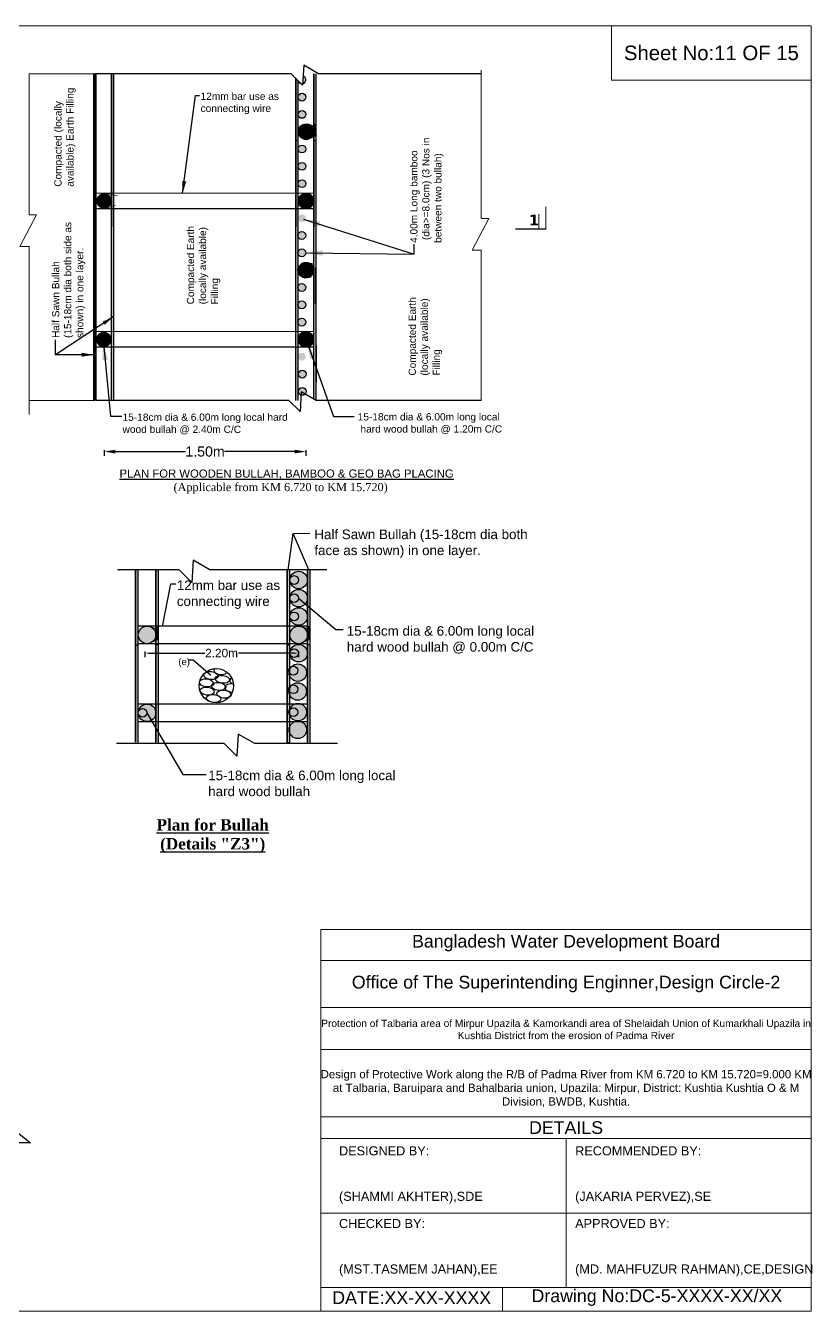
# Model space of a CAD drawing. Header units: inches. Extents: x -885 to 26362, y -28010 to 990.
# Drawn here: x 4493.5 to 4563.3, y -15670.3 to -15556.3 of the extents above; entities that cross this region are included whole.
import ezdxf

# ---------------------------------------------------------------- set-up
doc = ezdxf.new("R2010")
doc.units = ezdxf.units.IN
doc.header["$MEASUREMENT"] = 0
doc.header["$PDMODE"] = 3
doc.layers.add('LINE', color=7, linetype='Continuous')
doc.layers.add('Long Section Labels', color=7, linetype='Continuous', lineweight=9)
doc.styles.add('Arial-250', font='arial.ttf')
doc.styles.add('dim', font='isocp.shx')
doc.styles.get("Standard").update_dxf_attribs({"font": 'arial.ttf'})
doc.styles.add('TIMES', font='ARIALN.TTF')
doc.dimstyles.new('ISO-25', dxfattribs={"dimtxt": 2.5, "dimasz": 2.5, "dimexe": 1.25, "dimexo": 0.625, "dimtad": 1, "dimtxsty": 'Standard', "dimcen": 2.5, "dimadec": 0, "dimazin": 0, "dimtfac": 1, "dimtmove": 0, "dimatfit": 3, "dimfxl": 1, "dimarcsym": 0})
doc.dimstyles.get("Standard").update_dxf_attribs({"dimtxt": 0.18, "dimasz": 0.18, "dimexe": 0.18, "dimexo": 0.0625, "dimgap": 0.09, "dimtad": 0, "dimtih": 1, "dimtoh": 1, "dimdec": 4, "dimzin": 0, "dimdsep": 46, "dimtxsty": 'Standard', "dimcen": 0.09, "dimadec": 0, "dimazin": 0, "dimtfac": 1, "dimtdec": 4, "dimtofl": 0, "dimtmove": 0, "dimatfit": 3, "dimfxl": 1, "dimtolj": 1, "dimtzin": 0, "dimarcsym": 0})
doc.dimstyles.new('STANDARD$0', dxfattribs={"dimscale": 0, "dimtxt": 8, "dimasz": 8, "dimexe": 4, "dimexo": 0, "dimgap": 2, "dimtad": 1, "dimdec": 0, "dimzin": 0, "dimdsep": 46, "dimtxsty": 'dim', "dimblk": 'DOTSMALL', "dimcen": 1, "dimclrd": 6, "dimclre": 6, "dimclrt": 256, "dimadec": 0, "dimazin": 0, "dimtfac": 1, "dimtdec": 0, "dimtix": 1, "dimtofl": 0, "dimtmove": 1, "dimatfit": 3, "dimldrblk": 'DOTSMALL', "dimfxl": 6, "dimtolj": 1, "dimtzin": 0, "dimarcsym": 0})

# ---------------------------------------------------------------- blocks, each defined once
blk = doc.blocks.new('*D27')
at = {"color": 0, "lineweight": -2, "ltscale": 0.5, "transparency": 16777216}
for p, q in [((4504.06, -15611.79), (4504.06, -15612.31)), ((4504.47, -15611.94), (4509.39, -15611.94)), ((4517.3, -15611.94), (4512.38, -15611.94)), ((4517.71, -15611.79), (4517.71, -15612.31))]:
    blk.add_line(p, q, dxfattribs=at)
at = {"color": 0, "linetype": 'Continuous', "ltscale": 0.5, "transparency": 16777216}
for points in [[(4504.47, -15611.88), (4504.47, -15612.01), (4504.06, -15611.94)], [(4517.3, -15611.88), (4517.3, -15612.01), (4517.71, -15611.94)]]:
    blk.add_solid(points, dxfattribs=at)
at = {"layer": 'Defpoints', "color": 0, "linetype": 'Continuous', "ltscale": 0.5, "transparency": 16777216}
for p in [(4504.06, -15609.53), (4517.71, -15609.48), (4517.71, -15611.94)]:
    blk.add_point(p, dxfattribs=at)
at = {"color": 0, "linetype": 'Continuous', "lineweight": -3, "ltscale": 0.5, "transparency": 16777216, "insert": (4510.88, -15611.94), "char_height": 0.75, "attachment_point": 5}
blk.add_mtext('\\A1;2.20m', dxfattribs=at)
blk = doc.blocks.new('*D25')
at = {"color": 0, "lineweight": -2, "ltscale": 0.18, "transparency": 16777216}
for p, q in [((4500.46, -15593.94), (4500.46, -15594.43)), ((4501.46, -15594.06), (4507.68, -15594.06)), ((4517.37, -15594.06), (4511.14, -15594.06)), ((4518.37, -15593.94), (4518.37, -15594.43))]:
    blk.add_line(p, q, dxfattribs=at)
at = {"color": 0, "ltscale": 0.18, "transparency": 16777216}
for points in [[(4501.46, -15593.9), (4501.46, -15594.23), (4500.46, -15594.06)], [(4517.37, -15593.9), (4517.37, -15594.23), (4518.37, -15594.06)]]:
    blk.add_solid(points, dxfattribs=at)
at = {"layer": 'Defpoints', "color": 0, "ltscale": 0.18, "transparency": 16777216}
for p in [(4500.46, -15591.92), (4518.37, -15591.86), (4518.37, -15594.06)]:
    blk.add_point(p, dxfattribs=at)
at = {"color": 0, "lineweight": 18, "ltscale": 0.18, "transparency": 16777216, "insert": (4509.41, -15594.06), "char_height": 0.75, "attachment_point": 5}
blk.add_mtext('\\A1;{\\H1.2x;1.50m}', dxfattribs=at)

msp = doc.modelspace()

# ---------------------------------------------------------------- hatches: boundary and pattern name
at = {"lineweight": 18, "ltscale": 0.18}
for points in [[(4499.528223, -15560.54978), (4499.528223, -15566.457844), (4499.742588, -15566.457844), (4499.742588, -15560.54978)], [(4501.092291, -15560.54978), (4501.092291, -15566.457844), (4501.306656, -15566.457844), (4501.306656, -15560.54978)], [(4517.679442, -15561.155938), (4517.46779, -15560.945573), (4517.467448, -15560.949146), (4517.466885, -15560.954818), (4517.466302, -15560.960483), (4517.4657, -15560.966141), (4517.465078, -15560.971792), (4517.465078, -15566.177644), (4517.465626, -15566.181955), (4517.466164, -15566.186271), (4517.46669, -15566.190592), (4517.467205, -15566.194917), (4517.467708, -15566.199246), (4517.4682, -15566.203579), (4517.46868, -15566.207917), (4517.469149, -15566.212259), (4517.469607, -15566.216604), (4517.470053, -15566.220953), (4517.470487, -15566.225307), (4517.47091, -15566.229663), (4517.471322, -15566.234023), (4517.471722, -15566.238387), (4517.47211, -15566.242754), (4517.472487, -15566.247124), (4517.472853, -15566.251498), (4517.473207, -15566.255874), (4517.473549, -15566.260253), (4517.47388, -15566.264635), (4517.474199, -15566.26902), (4517.474507, -15566.273408), (4517.474803, -15566.277798), (4517.475087, -15566.28219), (4517.47536, -15566.286585), (4517.475621, -15566.290982), (4517.475871, -15566.295381), (4517.476109, -15566.299782), (4517.476336, -15566.304185), (4517.47655, -15566.308589), (4517.476754, -15566.312996), (4517.476945, -15566.317404), (4517.477125, -15566.321814), (4517.477293, -15566.326225), (4517.47745, -15566.330637), (4517.477595, -15566.335051), (4517.477728, -15566.339465), (4517.47785, -15566.343881), (4517.47796, -15566.348298), (4517.478058, -15566.352715), (4517.478145, -15566.357133), (4517.47822, -15566.361552), (4517.478283, -15566.365971), (4517.478335, -15566.370391), (4517.478375, -15566.374811), (4517.478403, -15566.379231), (4517.47842, -15566.383651), (4517.478425, -15566.388071), (4517.478418, -15566.392492), (4517.4784, -15566.396912), (4517.47837, -15566.401331), (4517.478328, -15566.40575), (4517.478275, -15566.410169), (4517.47821, -15566.414587), (4517.478133, -15566.419005), (4517.478045, -15566.423421), (4517.477945, -15566.427837), (4517.477833, -15566.432251), (4517.47771, -15566.436665), (4517.477575, -15566.441077), (4517.477428, -15566.445488), (4517.47727, -15566.449898), (4517.4771, -15566.454306), (4517.476918, -15566.458712), (4517.679442, -15566.458712)], [(4519.289855, -15564.997944), (4519.07549, -15564.997948), (4519.07549, -15565.688226, -0.0006769575), (4519.07549, -15565.690097), (4519.07549, -15566.108311), (4519.289855, -15566.017062)]]:
    msp.add_hatch(color=256, dxfattribs=at).paths.add_polyline_path(points)
at = {"lineweight": -2}
h = msp.add_hatch(color=0, dxfattribs=at)
h.paths.add_polyline_path([(4518.370642, -15562.6165, -1), (4517.679442, -15562.6165, -1)])
h.paths.add_polyline_path([(4518.370642, -15564.1525, -1), (4517.679442, -15564.1525, -1)])
edge = h.paths.add_edge_path()
edge.add_line((4517.940758, -15561.415665), (4517.690398, -15561.166827))
edge.add_arc((4518.025042, -15561.0805), 0.3456, 194.46498591, 255.88442197)
edge = h.paths.add_edge_path()
edge.add_line((4518.120172, -15560.74825), (4518.081652, -15561.421432))
edge.add_arc((4518.025042, -15561.0805), 0.3456, 279.42756827, 434.02253472)
at = {"lineweight": 18, "ltscale": 0.18}
h = msp.add_hatch(color=256, dxfattribs=at)
edge = h.paths.add_edge_path()
edge.add_ellipse((4519.785165, -15562.649206), major_axis=(-0.003349, 0.923539), ratio=0.5517154712, start_angle=76.05005604, end_angle=103.19684521, ccw=False)
edge.add_line((4519.289855, -15562.428358), (4519.289855, -15560.871001))
edge.add_ellipse((4519.796923, -15560.784323), major_axis=(-0.003349, 0.923539), ratio=0.5517154712, start_angle=83.97617241, end_angle=95.27072884, ccw=False)
edge.add_line((4519.289855, -15560.689242), (4519.289855, -15560.54978))
edge.add_line((4519.289855, -15560.54978), (4519.07549, -15560.54978))
edge.add_line((4519.07549, -15560.54978), (4519.07549, -15564.997948))
edge.add_line((4519.07549, -15564.997948), (4519.289855, -15564.997944))
edge.add_line((4519.289855, -15564.997944), (4519.289855, -15564.732373))
edge.add_ellipse((4519.784996, -15564.518468), major_axis=(-0.003349, 0.923539), ratio=0.5517154712, start_angle=75.96942412, end_angle=103.27747713, ccw=False)
edge.add_line((4519.289855, -15564.296358), (4519.289855, -15562.861847))
at = {"lineweight": -2}
for points in [[(4519.07549, -15565.689162, -1), (4517.69309, -15565.689162, -1)], [(4501.133306, -15571.82753, -1), (4499.750906, -15571.82753, -1)], [(4519.07549, -15571.832834, -1), (4517.69309, -15571.832834, -1)], [(4499.742588, -15589.517432), (4499.528223, -15589.517432), (4499.528223, -15574.1365), (4499.742588, -15574.1365)], [(4501.306656, -15589.517432), (4501.092291, -15589.517432), (4501.092291, -15574.1365), (4501.306656, -15574.1365)], [(4517.679442, -15589.517432), (4517.465078, -15589.517432), (4517.465078, -15574.1365), (4517.679442, -15574.1365)], [(4519.07549, -15589.406562), (4519.266742, -15589.517432), (4519.289855, -15589.517432), (4519.289855, -15574.1365), (4519.07549, -15574.1365)], [(4519.05737, -15577.969246, -1), (4517.67497, -15577.969246, -1)], [(4501.109377, -15584.125161, -1), (4499.726977, -15584.125161, -1)], [(4519.057369, -15584.112918, -1), (4517.674969, -15584.112918, -1)]]:
    msp.add_hatch(color=0, dxfattribs=at).paths.add_polyline_path(points)
h = msp.add_hatch(color=0, dxfattribs=at)
h.paths.add_polyline_path([(4499.528223, -15569.5285), (4499.742588, -15569.5285), (4499.742588, -15571.0645), (4499.528223, -15571.0645)])
h.paths.add_polyline_path([(4499.528223, -15567.9925), (4499.742588, -15567.9925), (4499.742588, -15569.5285), (4499.528223, -15569.5285)])
h.paths.add_polyline_path([(4499.528223, -15571.0645), (4499.742588, -15571.0645), (4499.742588, -15572.6005), (4499.528223, -15572.6005)])
h.paths.add_polyline_path([(4499.528223, -15572.6005), (4499.742588, -15572.6005), (4499.742588, -15574.1365), (4499.528223, -15574.1365)])
h.paths.add_polyline_path([(4499.528223, -15566.4565), (4499.742588, -15566.4565), (4499.742588, -15567.9925), (4499.528223, -15567.9925)])
h = msp.add_hatch(color=0, dxfattribs=at)
h.paths.add_polyline_path([(4501.092291, -15569.5285), (4501.306656, -15569.5285), (4501.306656, -15571.0645), (4501.092291, -15571.0645)])
h.paths.add_polyline_path([(4501.092291, -15567.9925), (4501.306656, -15567.9925), (4501.306656, -15569.5285), (4501.092291, -15569.5285)])
h.paths.add_polyline_path([(4501.092291, -15571.0645), (4501.306656, -15571.0645), (4501.306656, -15572.6005), (4501.092291, -15572.6005)])
h.paths.add_polyline_path([(4501.092291, -15572.6005), (4501.306656, -15572.6005), (4501.306656, -15574.1365), (4501.092291, -15574.1365)])
h.paths.add_polyline_path([(4501.092291, -15566.4565), (4501.306656, -15566.4565), (4501.306656, -15567.9925), (4501.092291, -15567.9925)])
h = msp.add_hatch(color=0, dxfattribs=at)
h.paths.add_polyline_path([(4517.465078, -15569.5285), (4517.679442, -15569.5285), (4517.679442, -15571.0645), (4517.465078, -15571.0645)])
h.paths.add_polyline_path([(4517.465078, -15567.9925), (4517.679442, -15567.9925), (4517.679442, -15569.5285), (4517.465078, -15569.5285)])
h.paths.add_polyline_path([(4517.465078, -15571.0645), (4517.679442, -15571.0645), (4517.679442, -15572.6005), (4517.465078, -15572.6005)])
h.paths.add_polyline_path([(4517.465078, -15572.6005), (4517.679442, -15572.6005), (4517.679442, -15574.1365), (4517.465078, -15574.1365)])
h.paths.add_polyline_path([(4517.465078, -15566.4565), (4517.679442, -15566.4565), (4517.679442, -15567.9925), (4517.465078, -15567.9925)])
h = msp.add_hatch(color=0, dxfattribs=at)
h.paths.add_polyline_path([(4518.370642, -15567.2245, -1), (4517.679442, -15567.2245, -1)])
h.paths.add_polyline_path([(4518.370642, -15565.6885, -1), (4517.679442, -15565.6885, -1)])
h.paths.add_polyline_path([(4518.370642, -15568.7605, -1), (4517.679442, -15568.7605, -1)])
h.paths.add_polyline_path([(4518.370642, -15570.2965, -1), (4517.679442, -15570.2965, -1)])
h.paths.add_polyline_path([(4518.370642, -15571.8325, -1), (4517.679442, -15571.8325, -1)])
h.paths.add_polyline_path([(4518.370642, -15573.3685, -1), (4517.679442, -15573.3685, -1)])
h = msp.add_hatch(color=0, dxfattribs=at)
h.paths.add_polyline_path([(4519.07549, -15569.5285), (4519.289855, -15569.5285), (4519.289855, -15571.0645), (4519.07549, -15571.0645)])
h.paths.add_polyline_path([(4519.07549, -15567.9925), (4519.289855, -15567.9925), (4519.289855, -15569.5285), (4519.07549, -15569.5285)])
h.paths.add_polyline_path([(4519.07549, -15571.0645), (4519.289855, -15571.0645), (4519.289855, -15572.6005), (4519.07549, -15572.6005)])
h.paths.add_polyline_path([(4519.07549, -15572.6005), (4519.289855, -15572.6005), (4519.289855, -15574.1365), (4519.07549, -15574.1365)])
h.paths.add_polyline_path([(4519.07549, -15566.4565), (4519.289855, -15566.4565), (4519.289855, -15567.9925), (4519.07549, -15567.9925)])
h = msp.add_hatch(color=0, dxfattribs=at)
h.paths.add_polyline_path([(4518.360656, -15576.432438, -1), (4517.669456, -15576.432438, -1)])
h.paths.add_polyline_path([(4518.360656, -15574.896438, -1), (4517.669456, -15574.896438, -1)])
h.paths.add_polyline_path([(4518.360656, -15577.968438, -1), (4517.669456, -15577.968438, -1)])
h.paths.add_polyline_path([(4518.360656, -15579.504438, -1), (4517.669456, -15579.504438, -1)])
h.paths.add_polyline_path([(4518.360656, -15581.040438, -1), (4517.669456, -15581.040438, -1)])
h.paths.add_polyline_path([(4518.360656, -15582.576438, -1), (4517.669456, -15582.576438, -1)])
h = msp.add_hatch(color=0, dxfattribs=at)
h.paths.add_polyline_path([(4518.352522, -15579.504584, -1), (4517.661322, -15579.504584, -1)])
h.paths.add_polyline_path([(4518.352522, -15577.968584, -1), (4517.661322, -15577.968584, -1)])
h.paths.add_polyline_path([(4518.352522, -15581.040584, -1), (4517.661322, -15581.040584, -1)])
h.paths.add_polyline_path([(4518.352522, -15582.576584, -1), (4517.661322, -15582.576584, -1)])
h.paths.add_polyline_path([(4518.352522, -15584.112584, -1), (4517.661322, -15584.112584, -1)])
h.paths.add_polyline_path([(4518.352522, -15585.648584, -1), (4517.661322, -15585.648584, -1)])
h = msp.add_hatch(color=0, dxfattribs=at)
h.paths.add_polyline_path([(4519.057369, -15581.808584), (4519.271734, -15581.808584), (4519.271734, -15583.344584), (4519.057369, -15583.344584)])
h.paths.add_polyline_path([(4519.057369, -15580.272584), (4519.271734, -15580.272584), (4519.271734, -15581.808584), (4519.057369, -15581.808584)])
h.paths.add_polyline_path([(4519.057369, -15583.344584), (4519.271734, -15583.344584), (4519.271734, -15584.880584), (4519.057369, -15584.880584)])
h.paths.add_polyline_path([(4519.057369, -15584.880584), (4519.271734, -15584.880584), (4519.271734, -15586.416584), (4519.057369, -15586.416584)])
h.paths.add_polyline_path([(4519.057369, -15578.736584), (4519.271734, -15578.736584), (4519.271734, -15580.272584), (4519.057369, -15580.272584)])
h = msp.add_hatch(color=0, dxfattribs=at)
h.paths.add_polyline_path([(4518.394931, -15587.198001, -1), (4517.703731, -15587.198001, -1)])
h.paths.add_polyline_path([(4518.394931, -15588.734001, -1), (4517.703731, -15588.734001, -1)])
at = {"linetype": 'Continuous', "lineweight": -3, "ltscale": 0.5}
h = msp.add_hatch(color=0, dxfattribs=at)
edge = h.paths.add_edge_path()
edge.add_line((4503.472843, -15604.544982), (4503.231682, -15604.544982))
edge.add_line((4503.231682, -15604.544982), (4503.231682, -15604.60725))
edge.add_ellipse((4502.669856, -15604.808843), major_axis=(-0.003767, 1.038981), ratio=0.5517154712, start_angle=258.17355263, end_angle=281.07334862, ccw=False)
edge.add_line((4503.231682, -15605.019745), (4503.231682, -15610.876329))
edge.add_ellipse((4502.673464, -15611.10795), major_axis=(-0.003767, 1.038981), ratio=0.5517154712, start_angle=265.21591211, end_angle=282.76657801, ccw=False)
edge.add_line((4503.245003, -15611.192531), (4503.472843, -15611.192531))
edge.add_line((4503.472843, -15611.192531), (4503.472843, -15604.544982))
h = msp.add_hatch(color=0, dxfattribs=at)
edge = h.paths.add_edge_path()
edge.add_ellipse((4505.841781, -15606.906836), major_axis=(-0.003767, 1.038981), ratio=0.5517154712, start_angle=76.05005604, end_angle=103.19684521, ccw=False)
edge.add_line((4505.284557, -15606.658382), (4505.284557, -15604.906355))
edge.add_ellipse((4505.855009, -15604.808843), major_axis=(-0.003767, 1.038981), ratio=0.5517154712, start_angle=83.97617241, end_angle=95.27072884, ccw=False)
edge.add_line((4505.284557, -15604.701877), (4505.284557, -15604.544982))
edge.add_line((4505.284557, -15604.544982), (4505.043396, -15604.544982))
edge.add_line((4505.043396, -15604.544982), (4505.043396, -15609.549171))
edge.add_line((4505.043396, -15609.549171), (4505.284557, -15609.549166))
edge.add_line((4505.284557, -15609.549166), (4505.284557, -15609.250399))
edge.add_ellipse((4505.841591, -15609.009756), major_axis=(-0.003767, 1.038981), ratio=0.5517154712, start_angle=75.96942412, end_angle=103.27747713, ccw=False)
edge.add_line((4505.284557, -15608.759882), (4505.284557, -15607.146057))
h = msp.add_hatch(color=0, dxfattribs=at)
edge = h.paths.add_edge_path()
edge.add_line((4516.932396, -15604.544982), (4516.691236, -15604.544982))
edge.add_line((4516.691236, -15604.544982), (4516.691236, -15604.60725))
edge.add_ellipse((4516.129409, -15604.808843), major_axis=(-0.003767, 1.038981), ratio=0.5517154712, start_angle=258.17355263, end_angle=281.07334862, ccw=False)
edge.add_line((4516.691236, -15605.019745), (4516.691236, -15610.876329))
edge.add_ellipse((4516.133017, -15611.10795), major_axis=(-0.003767, 1.038981), ratio=0.5517154712, start_angle=265.21591211, end_angle=282.76657801, ccw=False)
edge.add_line((4516.704556, -15611.192531), (4516.932396, -15611.192531))
edge.add_line((4516.932396, -15611.192531), (4516.932396, -15604.544982))
for points in [[(4518.50295, -15605.458802, -1), (4516.94775, -15605.458802, -1)], [(4518.50295, -15607.061302, -1), (4516.94775, -15607.061302, -1)], [(4518.50295, -15608.687199, -1), (4516.94775, -15608.687199, -1)], [(4505.043397, -15610.326786, -1), (4503.488197, -15610.326786, -1)], [(4505.284557, -15609.549166), (4505.043396, -15609.549171), (4505.043396, -15610.325733, -0.0006769575), (4505.043396, -15610.327839), (4505.043396, -15610.798329), (4505.284557, -15610.695674)], [(4518.50295, -15610.326786, -1), (4516.94775, -15610.326786, -1)], [(4518.74411, -15609.549166), (4518.50295, -15609.549171), (4518.50295, -15610.325733, -0.0006769575), (4518.50295, -15610.327839), (4518.50295, -15610.798329), (4518.74411, -15610.695674)], [(4518.50295, -15611.944617, -1), (4516.94775, -15611.944617, -1)], [(4518.434802, -15613.672195, -1), (4516.879602, -15613.672195, -1)], [(4518.422272, -15615.346808, -1), (4516.867072, -15615.346808, -1)], [(4505.043396, -15617.238417, -1), (4503.488196, -15617.238417, -1)], [(4518.434802, -15617.184809, -1), (4516.879602, -15617.184809, -1)], [(4518.434802, -15618.741315, -1), (4516.879602, -15618.741315, -1)], [(4516.691236, -15619.973114), (4516.932396, -15619.973114), (4516.932396, -15619.830042), (4516.691236, -15619.830042)]]:
    msp.add_hatch(color=0, dxfattribs=at).paths.add_polyline_path(points)
h = msp.add_hatch(color=0, dxfattribs=at)
edge = h.paths.add_edge_path()
edge.add_ellipse((4519.301334, -15606.906836), major_axis=(-0.003767, 1.038981), ratio=0.5517154712, start_angle=76.05005604, end_angle=103.19684521, ccw=False)
edge.add_line((4518.74411, -15606.658382), (4518.74411, -15604.906355))
edge.add_ellipse((4519.314562, -15604.808843), major_axis=(-0.003767, 1.038981), ratio=0.5517154712, start_angle=83.97617241, end_angle=95.27072884, ccw=False)
edge.add_line((4518.74411, -15604.701877), (4518.74411, -15604.544982))
edge.add_line((4518.74411, -15604.544982), (4518.50295, -15604.544982))
edge.add_line((4518.50295, -15604.544982), (4518.50295, -15609.549171))
edge.add_line((4518.50295, -15609.549171), (4518.74411, -15609.549166))
edge.add_line((4518.74411, -15609.549166), (4518.74411, -15609.250399))
edge.add_ellipse((4519.301144, -15609.009756), major_axis=(-0.003767, 1.038981), ratio=0.5517154712, start_angle=75.96942412, end_angle=103.27747713, ccw=False)
edge.add_line((4518.74411, -15608.759882), (4518.74411, -15607.146057))
h = msp.add_hatch(color=0, dxfattribs=at)
h.paths.add_polyline_path([(4503.231682, -15614.646042), (4503.472843, -15614.646042), (4503.472843, -15616.374042), (4503.231682, -15616.374042)])
h.paths.add_polyline_path([(4503.231682, -15612.918042), (4503.472843, -15612.918042), (4503.472843, -15614.646042), (4503.231682, -15614.646042)])
h.paths.add_polyline_path([(4503.231682, -15616.374042), (4503.472843, -15616.374042), (4503.472843, -15618.102042), (4503.231682, -15618.102042)])
h.paths.add_polyline_path([(4503.231682, -15618.102042), (4503.472843, -15618.102042), (4503.472843, -15619.830042), (4503.231682, -15619.830042)])
h.paths.add_polyline_path([(4503.231682, -15611.190042), (4503.472843, -15611.190042), (4503.472843, -15612.918042), (4503.231682, -15612.918042)])
h = msp.add_hatch(color=0, dxfattribs=at)
h.paths.add_polyline_path([(4505.043396, -15614.646042), (4505.284557, -15614.646042), (4505.284557, -15616.374042), (4505.043396, -15616.374042)])
h.paths.add_polyline_path([(4505.043396, -15612.918042), (4505.284557, -15612.918042), (4505.284557, -15614.646042), (4505.043396, -15614.646042)])
h.paths.add_polyline_path([(4505.043396, -15616.374042), (4505.284557, -15616.374042), (4505.284557, -15618.102042), (4505.043396, -15618.102042)])
h.paths.add_polyline_path([(4505.043396, -15618.102042), (4505.284557, -15618.102042), (4505.284557, -15619.830042), (4505.043396, -15619.830042)])
h.paths.add_polyline_path([(4505.043396, -15611.190042), (4505.284557, -15611.190042), (4505.284557, -15612.918042), (4505.043396, -15612.918042)])
h = msp.add_hatch(color=0, dxfattribs=at)
h.paths.add_polyline_path([(4516.691236, -15614.646042), (4516.932396, -15614.646042), (4516.932396, -15616.374042), (4516.691236, -15616.374042)])
h.paths.add_polyline_path([(4516.691236, -15612.918042), (4516.932396, -15612.918042), (4516.932396, -15614.646042), (4516.691236, -15614.646042)])
h.paths.add_polyline_path([(4516.691236, -15616.374042), (4516.932396, -15616.374042), (4516.932396, -15618.102042), (4516.691236, -15618.102042)])
h.paths.add_polyline_path([(4516.691236, -15618.102042), (4516.932396, -15618.102042), (4516.932396, -15619.830042), (4516.691236, -15619.830042)])
h.paths.add_polyline_path([(4516.691236, -15611.190042), (4516.932396, -15611.190042), (4516.932396, -15612.918042), (4516.691236, -15612.918042)])
h = msp.add_hatch(color=0, dxfattribs=at)
h.paths.add_polyline_path([(4518.50295, -15614.646042), (4518.74411, -15614.646042), (4518.74411, -15616.374042), (4518.50295, -15616.374042)])
h.paths.add_polyline_path([(4518.50295, -15612.918042), (4518.74411, -15612.918042), (4518.74411, -15614.646042), (4518.50295, -15614.646042)])
h.paths.add_polyline_path([(4518.50295, -15616.374042), (4518.74411, -15616.374042), (4518.74411, -15618.102042), (4518.50295, -15618.102042)])
h.paths.add_polyline_path([(4518.50295, -15618.102042), (4518.74411, -15618.102042), (4518.74411, -15619.830042), (4518.50295, -15619.830042)])
h.paths.add_polyline_path([(4518.50295, -15611.190042), (4518.74411, -15611.190042), (4518.74411, -15612.918042), (4518.50295, -15612.918042)])

# ---------------------------------------------------------------- linework, layer by layer
at = {"color": 0, "lineweight": 18, "ltscale": 0.18}
for p, q in [((4493.790568, -15560.54978), (4499.635406, -15560.54978)), ((4499.635406, -15560.54978), (4499.635406, -15589.517432)), ((4499.528223, -15566.457844), (4499.742588, -15566.457844)), ((4499.561073, -15566.458712), (4499.775438, -15566.458712)), ((4517.465078, -15566.458712), (4517.679442, -15566.458712)), ((4519.07549, -15566.455458), (4519.289855, -15566.455458)), ((4519.256106, -15570.859371), (4519.256106, -15574.058364)), ((4519.07549, -15571.141634), (4499.760709, -15571.141634)), ((4500.47013, -15571.141634), (4501.628194, -15571.359655)), ((4500.454321, -15572.537474), (4501.462732, -15572.189647)), ((4539.063896, -15574.320588), (4539.063896, -15573.011735)), ((4539.676656, -15574.320588), (4539.676656, -15572.352324)), ((4517.442242, -15574.77995), (4517.442242, -15577.762568)), ((4519.202052, -15577.724877), (4519.202052, -15580.92387)), ((4519.07549, -15583.421718), (4499.742588, -15583.421718)), ((4519.297514, -15584.689592), (4519.297514, -15587.888585)), ((4517.484994, -15588.579043), (4517.484994, -15589.517432)), ((4493.790568, -15589.517432), (4499.635406, -15589.517432))]:
    msp.add_line(p, q, dxfattribs=at)
at = {"color": 0, "lineweight": -2}
for p, q in [((4499.528223, -15560.54978), (4499.528223, -15574.1365)), ((4499.528223, -15574.1365), (4499.528223, -15560.54978)), ((4499.742588, -15589.517432), (4499.742588, -15560.54978)), ((4499.742588, -15574.1365), (4499.742588, -15560.54978)), ((4501.092291, -15560.54978), (4501.092291, -15574.1365)), ((4501.092291, -15574.1365), (4501.092291, -15560.54978)), ((4501.306656, -15589.517432), (4501.306656, -15560.54978)), ((4501.306656, -15574.1365), (4501.306656, -15560.54978)), ((4519.07549, -15560.54978), (4519.07549, -15574.1365)), ((4519.07549, -15574.1365), (4519.07549, -15560.54978)), ((4519.289855, -15574.1365), (4519.289855, -15560.54978)), ((4517.465078, -15560.942877), (4517.465078, -15574.1365)), ((4517.465078, -15574.1365), (4517.465078, -15560.942877)), ((4517.465078, -15560.942877), (4517.465078, -15574.1365)), ((4517.465078, -15574.1365), (4517.465078, -15560.942877)), ((4517.679442, -15574.1365), (4517.679442, -15561.155938)), ((4517.679442, -15574.1365), (4517.679442, -15561.155938)), ((4499.528223, -15589.517432), (4499.528223, -15574.1365)), ((4499.742588, -15589.517432), (4499.742588, -15574.1365)), ((4501.092291, -15589.517432), (4501.092291, -15574.1365)), ((4501.306656, -15589.517432), (4501.306656, -15574.1365)), ((4517.465078, -15589.518375), (4517.465078, -15574.1365)), ((4517.465078, -15589.518375), (4517.465078, -15574.1365)), ((4517.679442, -15589.51986), (4517.679442, -15574.1365)), ((4519.07549, -15589.406562), (4519.07549, -15574.1365)), ((4519.289855, -15589.517432), (4519.289855, -15574.1365))]:
    msp.add_line(p, q, dxfattribs=at)
at = {"color": 0, "lineweight": 30, "ltscale": 0.18}
for p, q in [((4519.07549, -15572.537474), (4499.742588, -15572.537474)), ((4519.07549, -15584.811215), (4499.742588, -15584.811215))]:
    msp.add_line(p, q, dxfattribs=at)
at = {"color": 0, "linetype": 'Continuous', "lineweight": -3, "ltscale": 0.5}
for p, q in [((4539.676656, -15574.320588), (4536.981339, -15574.320588)), ((4503.231682, -15604.544982), (4503.231682, -15619.830042)), ((4503.231682, -15619.830042), (4503.231682, -15604.544982)), ((4503.231682, -15604.544982), (4503.231682, -15619.830042)), ((4503.231682, -15619.830042), (4503.231682, -15604.544982)), ((4503.472843, -15619.830042), (4503.472843, -15604.544982)), ((4503.472843, -15619.830042), (4503.472843, -15604.544982)), ((4505.043396, -15604.544982), (4505.043396, -15619.830042)), ((4505.043396, -15619.830042), (4505.043396, -15604.544982)), ((4505.284557, -15619.830042), (4505.284557, -15604.544982)), ((4516.691236, -15604.544982), (4516.691236, -15619.830042)), ((4516.691236, -15619.830042), (4516.691236, -15604.544982)), ((4516.691236, -15604.544982), (4516.691236, -15619.830042)), ((4516.691236, -15619.830042), (4516.691236, -15604.544982)), ((4516.932396, -15619.830042), (4516.932396, -15604.544982)), ((4516.932396, -15619.830042), (4516.932396, -15604.544982)), ((4518.50295, -15604.544982), (4518.50295, -15619.830042)), ((4518.50295, -15619.830042), (4518.50295, -15604.544982)), ((4518.74411, -15619.830042), (4518.74411, -15604.544982)), ((4518.50295, -15609.549186), (4503.467698, -15609.549186)), ((4503.231682, -15611.192531), (4503.472843, -15611.192531)), ((4518.50295, -15611.119506), (4503.447312, -15611.119506)), ((4505.043396, -15611.18887), (4505.284557, -15611.18887)), ((4516.691236, -15611.192531), (4516.932396, -15611.192531)), ((4518.50295, -15611.18887), (4518.74411, -15611.18887)), ((4518.502949, -15616.460817), (4503.467697, -15616.460817)), ((4505.24659, -15616.143272), (4505.24659, -15619.742139)), ((4518.706143, -15616.143272), (4518.706143, -15619.742139)), ((4518.502949, -15618.031137), (4503.447311, -15618.031137)), ((4503.472843, -15619.973114), (4503.472843, -15619.830042)), ((4505.043396, -15619.973114), (4505.043396, -15619.830042)), ((4505.284557, -15619.973114), (4505.284557, -15619.830042)), ((4516.691236, -15619.973114), (4516.691236, -15619.830042)), ((4516.691236, -15619.973114), (4516.691236, -15619.830042)), ((4516.932396, -15619.973114), (4516.932396, -15619.830042)), ((4518.50295, -15619.973114), (4518.50295, -15619.830042)), ((4518.74411, -15619.973114), (4518.74411, -15619.830042))]:
    msp.add_line(p, q, dxfattribs=at)
at = {"color": 0, "linetype": 'Continuous', "lineweight": 20, "ltscale": 0.5}
for points in [[(4493.790568, -15560.54978), (4493.790568, -15573.056596), (4494.448768, -15573.056596), (4492.977747, -15575.859573), (4493.790568, -15575.859573), (4493.790568, -15590.764598)], [(4533.943968, -15560.236532), (4533.943968, -15573.377797), (4534.602168, -15573.377797), (4533.131146, -15576.180774), (4533.943968, -15576.180774), (4533.943968, -15589.517432)]]:
    msp.add_lwpolyline(points, dxfattribs=at)
at = {"color": 0, "lineweight": -2}
for points in [[(4530.283488, -15560.54978), (4519.481107, -15560.54978), (4518.174859, -15559.792539), (4518.074382, -15561.548477), (4517.069577, -15560.54978), (4499.635406, -15560.54978)], [(4533.943968, -15560.54978), (4530.283488, -15560.54978)], [(4533.943968, -15589.517432), (4519.266742, -15589.517432), (4517.960494, -15588.760191), (4517.860017, -15590.516129), (4516.855212, -15589.517432), (4499.742588, -15589.517432)]]:
    msp.add_lwpolyline(points, dxfattribs=at)
at = {"color": 0, "lineweight": 30, "ltscale": 0.18}
for points in [[(4518.549254, -15564.997732), (4519.256988, -15565.283909)], [(4518.436916, -15566.380132), (4519.324392, -15566.00236)], [(4518.36617, -15577.278046), (4519.073904, -15577.391854)], [(4518.253832, -15578.660446), (4518.84675, -15578.557862)]]:
    msp.add_lwpolyline(points, dxfattribs=at)
at = {"color": 0, "linetype": 'Continuous', "lineweight": -3, "ltscale": 0.5}
for points in [[(4520.212673, -15604.544982), (4509.829014, -15604.544982), (4508.359484, -15603.693086), (4508.246448, -15605.668516), (4507.116042, -15604.544982), (4501.636336, -15604.544982)], [(4504.451381, -15609.548928), (4505.247582, -15609.870877)], [(4517.910935, -15609.548928), (4518.707136, -15609.870877)], [(4504.325001, -15611.104128), (4505.323412, -15610.679135)], [(4517.784554, -15611.104128), (4518.782965, -15610.679135)], [(4521.164511, -15619.973114), (4513.819969, -15619.973114), (4512.350439, -15619.121218), (4512.237403, -15621.096648), (4511.106997, -15619.973114), (4501.536459, -15619.973114)]]:
    msp.add_lwpolyline(points, dxfattribs=at)
at = {"color": 7, "linetype": 'Continuous', "lineweight": -3, "ltscale": 0.5}
msp.add_lwpolyline([(4492.823938, -15649.929633), (4492.823938, -15653.659553), (4491.738369, -15653.659553), (4493.909506, -15655.38412), (4492.823938, -15655.38412), (4492.823938, -15660.568545)], dxfattribs=at)
at = {"color": 0, "lineweight": -2}
for centre, radius in [((4518.025042, -15562.6165), 0.3456), ((4518.025042, -15564.1525), 0.3456), ((4518.38429, -15565.689162), 0.6912), ((4518.025042, -15567.2245), 0.3456), ((4518.025042, -15568.7605), 0.3456), ((4518.025042, -15570.2965), 0.3456), ((4518.025042, -15571.8325), 0.3456), ((4518.38429, -15571.832834), 0.6912), ((4518.006922, -15574.896584), 0.3456), ((4518.006922, -15576.432584), 0.3456), ((4518.006922, -15577.968584), 0.3456), ((4518.36617, -15577.969246), 0.6912), ((4518.006922, -15579.504584), 0.3456), ((4518.006922, -15581.040584), 0.3456), ((4518.006922, -15582.576584), 0.3456), ((4518.366169, -15584.112918), 0.6912), ((4518.711769, -15584.112584), 0.3456), ((4518.047977, -15587.18952), 0.3456), ((4518.047977, -15588.72552), 0.3456)]:
    msp.add_circle(centre, radius, dxfattribs=at)
at = {"color": 0, "linetype": 'Continuous', "lineweight": -3, "ltscale": 0.5}
for centre, radius in [((4517.321196, -15605.458427), 0.3888), ((4517.72535, -15605.458802), 0.7776), ((4517.72535, -15607.061302), 0.7776), ((4517.321196, -15607.060927), 0.3888), ((4517.321196, -15608.686824), 0.3888), ((4517.72535, -15608.687199), 0.7776), ((4504.265797, -15610.326786), 0.7776), ((4517.72535, -15610.326786), 0.7776), ((4517.321196, -15611.944242), 0.3888), ((4517.72535, -15611.944617), 0.7776), ((4517.253049, -15613.49645), 0.3888), ((4517.657202, -15613.672195), 0.7776), ((4510.412739, -15614.829304), 1.522534), ((4517.253049, -15615.146147), 0.3888), ((4517.644672, -15615.346808), 0.7776), ((4504.265796, -15617.238417), 0.7776), ((4517.657202, -15617.184809), 0.7776), ((4503.861643, -15617.238042), 0.3888), ((4517.253049, -15617.184434), 0.3888), ((4517.657202, -15618.741315), 0.7776)]:
    msp.add_circle(centre, radius, dxfattribs=at)
at = {"color": 0, "lineweight": -2}
for start, end in [(279.42756827, 74.02253472), (194.46498591, 255.88442197)]:
    msp.add_arc((4518.025042, -15561.0805), 0.3456, start, end, dxfattribs=at)
at = {"color": 0, "linetype": 'Continuous', "lineweight": -3, "ltscale": 0.5}
for centre in [(4509.544516, -15614.582695), (4509.930325, -15613.935423), (4510.961367, -15614.265191), (4509.596549, -15615.310038), (4510.612427, -15614.894454), (4511.082414, -15615.575751), (4510.180344, -15615.969388)]:
    msp.add_ellipse(centre, major_axis=(-0.635515, 0.07578), ratio=0.5517154712, dxfattribs=at)
for centre, major_axis, start_param, end_param in [((4510.781469, -15613.515462), (-0.577741, 0.068891), 5.7379459459, 8.9811896726), ((4512.248792, -15614.419482), (-0.635515, 0.07578), 5.6226789431, 7.3950729152), ((4511.79609, -15615.036429), (-0.635515, 0.07578), 4.5665359305, 7.9680993428)]:
    msp.add_ellipse(centre, major_axis=major_axis, ratio=0.5517154712, start_param=start_param, end_param=end_param, dxfattribs=at)
at = {"layer": 'Long Section Labels'}
for points in [[(4401.953663, -15556.28182), (4563.243985, -15556.28182), (4563.243985, -15670.330207), (4401.953663, -15670.330207)], [(4545.50205, -15556.28182), (4563.243985, -15556.28182), (4563.243985, -15561.120529), (4545.50205, -15561.120529)]]:
    msp.add_lwpolyline(points, close=True, dxfattribs=at)
for points in [[(4519.695598, -15670.330207), (4519.695598, -15636.459239), (4563.243985, -15636.459239)], [(4519.695598, -15639.201174), (4563.243985, -15639.201174)], [(4519.695598, -15643.394723), (4563.243985, -15643.394723)], [(4519.695598, -15647.1044), (4563.243985, -15647.1044)], [(4519.695598, -15653.072142), (4563.243985, -15653.072142)], [(4519.695598, -15655.007626), (4563.243985, -15655.007626)], [(4541.469792, -15655.007626), (4541.469792, -15668.233432)], [(4519.695598, -15661.620529), (4563.243985, -15661.620529)], [(4519.695598, -15668.233432), (4563.243985, -15668.233432)], [(4535.824631, -15668.233432), (4535.824631, -15670.330207)]]:
    msp.add_lwpolyline(points, dxfattribs=at)

# ---------------------------------------------------------------- texts
at = {"color": 7, "lineweight": 30, "ltscale": 0.18, "char_height": 0.64, "attachment_point": 1, "rotation": 90}
for s, insert, width in [('Compacted (locally available) Earth Filling', (4496.028791, -15570.568155), 10.76723041), ('4.00m Long bamboo\\P (dia>=8.0cm) (3 Nos in \\Pbetween two bullah)', (4527.63254, -15575.545254), 18.33682202), ('Half Sawn Bullah (15-18cm dia both side as shown) in one layer.', (4495.82837, -15583.982132), 10.76723041), ('Compacted Earth \\P(locally available) \\PFilling', (4507.799986, -15581.00051), 10.76723041), ('Compacted Earth \\P(locally available) \\PFilling', (4527.494623, -15587.321336), 10.76723041)]:
    msp.add_mtext(s, dxfattribs=dict(at, insert=insert, width=width))
at = {"color": 7, "lineweight": 30, "ltscale": 0.18, "char_height": 0.64466561, "width": 28.19892716, "attachment_point": 1}
for s, insert in [('12mm bar use as \\Pconnecting wire', (4509.016178, -15562.216042)), ('15-18cm dia & 6.00m long local hard \\Pwood bullah @ 2.40m C/C ', (4502.08733, -15590.688835)), ('15-18cm dia & 6.00m long local\\P hard wood bullah @ 1.20m C/C ', (4522.966955, -15590.655771))]:
    msp.add_mtext(s, dxfattribs=dict(at, insert=insert))
at = {"color": 7, "lineweight": 30, "ltscale": 0.18, "insert": (4499.867159, -15595.652395), "char_height": 0.587610889, "width": 35.40022602, "attachment_point": 1, "style": 'Arial-250'}
msp.add_mtext('{\\H1.225x;       \\LPLAN FOR WOODEN BULLAH, BAMBOO & GEO BAG PLACING \\P}                     {\\H1.225x;       \\fTimes New Roman|b0|i0|c0|p18;\\C0;(Applicable from KM 6.720 to KM 15.720)}', dxfattribs=at)
at = {"color": 0, "linetype": 'Continuous', "lineweight": -3, "ltscale": 0.5, "attachment_point": 1}
for s, insert, char_height, width in [('Half Sawn Bullah (15-18cm dia both \\Pface as shown) in one layer.', (4519.117652, -15600.97907), 0.85, 26.32773935), ('12mm bar use as \\Pconnecting wire', (4506.905972, -15605.495785), 0.85, 26.32773935), ('15-18cm dia & 6.00m long local\\Phard wood bullah @ 0.00m C/C ', (4521.998147, -15609.543909), 0.85, 26.32773935), ('(e)', (4507.043328, -15612.406775), 0.6013672, 1.63079646), ('15-18cm dia & 6.00m long local\\Phard wood bullah ', (4509.694136, -15622.362824), 0.85, 26.32773935)]:
    msp.add_mtext(s, dxfattribs=dict(at, insert=insert, char_height=char_height, width=width))
at = {"layer": 'LINE', "color": 0, "linetype": 'ByBlock', "lineweight": -3, "ltscale": 0.5, "insert": (4538.175681, -15573.049657), "char_height": 0.94793506, "width": 29.1361184, "attachment_point": 1}
msp.add_mtext('{\\fVerdana|b1|i0|c0|p34;\\C7;1}', dxfattribs=at)
at = {"layer": 'LINE', "color": 7, "insert": (4510.091653, -15626.672631), "char_height": 1.00718607, "width": 80.3798772, "attachment_point": 2, "style": 'TIMES'}
msp.add_mtext('{\\fTimes New Roman|b1|i0|c0|p18;\\LPlan for Bullah\\P(Details "Z3")}', dxfattribs=at)
at = {"layer": 'Long Section Labels', "attachment_point": 5}
for s, insert, char_height in [('Sheet No:11 OF 15', (4554.373018, -15558.701174), 1.29032258), ('Bangladesh Water Development Board', (4541.469792, -15637.668916), 1.12903226), ('Office of The Superintending Enginner,Design Circle-2', (4541.469792, -15641.297949), 1.12903226)]:
    msp.add_mtext(s, dxfattribs=dict(at, insert=insert, char_height=char_height))
at = {"layer": 'Long Section Labels'}
for s, insert, char_height, width, attachment_point in [('Protection of Talbaria area of Mirpur Upazila & Kamorkandi area of Shelaidah Union of Kumarkhali Upazila in Kushtia District from the erosion of Padma River', (4541.469792, -15645.330207), 0.64516129, 45.16129032, 5), ('Design of Protective Work along the R/B of Padma River from KM 6.720 to KM 15.720=9.000 KM at Talbaria, Baruipara and Bahalbaria union, Upazila: Mirpur, District: Kushtia Kushtia O & M Division, BWDB, Kushtia.', (4541.469792, -15650.572142), 0.725806452, 43.5483871, 5), ('DETAILS', (4541.469792, -15654.039884), 1.1290323, 45.16129032, 5), ('DESIGNED BY:^J^J^J(SHAMMI AKHTER),SDE', (4521.308501, -15658.233432), 0.80645161, 22.58064516, 4), ('RECOMMENDED BY:^J^J^J(JAKARIA PERVEZ),SE', (4542.276243, -15658.233432), 0.80645161, 22.58064516, 4), ('CHECKED BY:^J^J^J(MST.TASMEM JAHAN),EE', (4521.308501, -15664.685045), 0.80645161, 22.58064516, 4), ('APPROVED BY:^J^J^J(MD. MAHFUZUR RAHMAN),CE,DESIGN', (4542.276243, -15664.685045), 0.80645161, 22.58064516, 4), ('DATE:XX-XX-XXXX', (4527.760114, -15669.120529), 1.12903226, 22.58064516, 5), ('Drawing No:DC-5-XXXX-XX/XX', (4549.534308, -15669.120529), 1.12903226, 35.48387097, 5)]:
    msp.add_mtext(s, dxfattribs=dict(at, insert=insert, char_height=char_height, width=width, attachment_point=attachment_point))

# ---------------------------------------------------------------- dimensions: what is measured, and where the dimension line sits
at = {"color": 0, "lineweight": 18, "ltscale": 0.18}
dim = msp.add_linear_dim(base=(4518.366169, -15594.063869), p1=(4500.456536, -15591.918743), p2=(4518.366169, -15591.856665), text='{\\H1.2x;1.50m}', dimstyle='STANDARD$0', override={"dimscale": 1, "dimtxt": 0.75, "dimasz": 1, "dimexe": 0.364, "dimexo": 0.219, "dimgap": 0.09, "dimtad": 0, "dimdec": 2, "dimlfac": 1000, "dimrnd": 0.002, "dimtxsty": 'Standard', "dimcen": 0.05, "dimclrd": 0, "dimclre": 0, "dimclrt": 0, "dimadec": 1, "dimtdec": 2, "dimtix": 0, "dimtmove": 0, "dimfxl": 0.12, "dimfxlon": 1, "dimtfillclr": 1, "dimfrac": 2}, dxfattribs=at)
dim.commit()
dim.dimension.update_dxf_attribs({"geometry": '*D25', "text_midpoint": (4509.411352, -15594.063869)})
at = {"color": 0, "linetype": 'Continuous', "lineweight": -3, "ltscale": 0.5}
dim = msp.add_linear_dim(base=(4517.709996, -15611.944242), p1=(4504.058918, -15609.530975), p2=(4517.709996, -15609.481151), text='2.20m', dimstyle='STANDARD$0', override={"dimscale": 1, "dimtxt": 0.75, "dimasz": 0.4075, "dimexe": 0.364, "dimexo": 0.219, "dimgap": 0.09, "dimtad": 0, "dimdec": 2, "dimpost": 'm', "dimtxsty": 'Standard', "dimcen": 0.09, "dimclrd": 0, "dimclre": 0, "dimclrt": 0, "dimtdec": 2, "dimtix": 0, "dimtmove": 0, "dimfxl": 0.15, "dimfxlon": 1}, dxfattribs=at)
dim.commit()
dim.dimension.update_dxf_attribs({"geometry": '*D27', "text_midpoint": (4510.884457, -15611.944242)})

# ---------------------------------------------------------------- leaders
at = {"lineweight": 30}
for points, override in [([(4507.42425, -15571.141634), (4508.556385, -15562.485776), (4508.926614, -15562.485776)], {"dimasz": 1.08}), ([(4518.159917, -15573.438947), (4527.974885, -15576.563038)], {"dimasz": 1.5}), ([(4518.352522, -15576.432584), (4527.974885, -15576.563038), (4527.976132, -15575.670763)], {"dimasz": 1.5}), ([(4499.531444, -15585.474011), (4496.141457, -15585.474011), (4496.129863, -15584.158083)], {"dimasz": 1.08}), ([(4500.385755, -15584.432385), (4501.010523, -15590.927273), (4502.031427, -15590.926376)], {"dimasz": 1.5}), ([(4518.485331, -15584.373669), (4520.821485, -15590.946307), (4522.651467, -15590.942816)], {"dimasz": 1.5})]:
    msp.add_leader(points, dimstyle='ISO-25', override=override, dxfattribs=at)
at = {"color": 0, "lineweight": 18, "ltscale": 0.18}
msp.add_leader([(4501.246319, -15582.122289), (4496.141457, -15585.474011)], dimstyle='Standard', override={"dimtxt": 0.75, "dimasz": 1, "dimgap": 0.09, "dimtad": 0, "dimtih": 0, "dimtoh": 0, "dimdec": 2, "dimrnd": 0.002, "dimcen": 0.05, "dimadec": 1, "dimtdec": 2, "dimfxl": 0.12, "dimfxlon": 1, "dimtfillclr": 1, "dimfrac": 2}, dxfattribs=at)
at = {"color": 0, "linetype": 'Continuous', "lineweight": -3, "ltscale": 0.5}
for points in [[(4516.800251, -15604.544982), (4517.237065, -15601.316287), (4518.730193, -15601.309955)], [(4518.615607, -15604.544982), (4517.237065, -15601.316287), (4517.983629, -15601.313121)], [(4505.638819, -15609.585352), (4506.388705, -15605.799235), (4506.805213, -15605.799235)], [(4517.709996, -15607.060927), (4521.022781, -15609.8332), (4521.688052, -15609.831931)], [(4509.930325, -15613.935423), (4508.362899, -15612.571355), (4507.926824, -15612.564395)], [(4504.250443, -15617.238042), (4507.442832, -15622.705959), (4509.501561, -15622.702031)]]:
    msp.add_leader(points, dimstyle='Standard', override={"dimtxt": 0.75, "dimdec": 2, "dimlfac": 1, "dimpost": 'm', "dimtdec": 2, "dimfxl": 0.15, "dimfxlon": 1}, dxfattribs=at)

doc.saveas('drawing.dxf')
